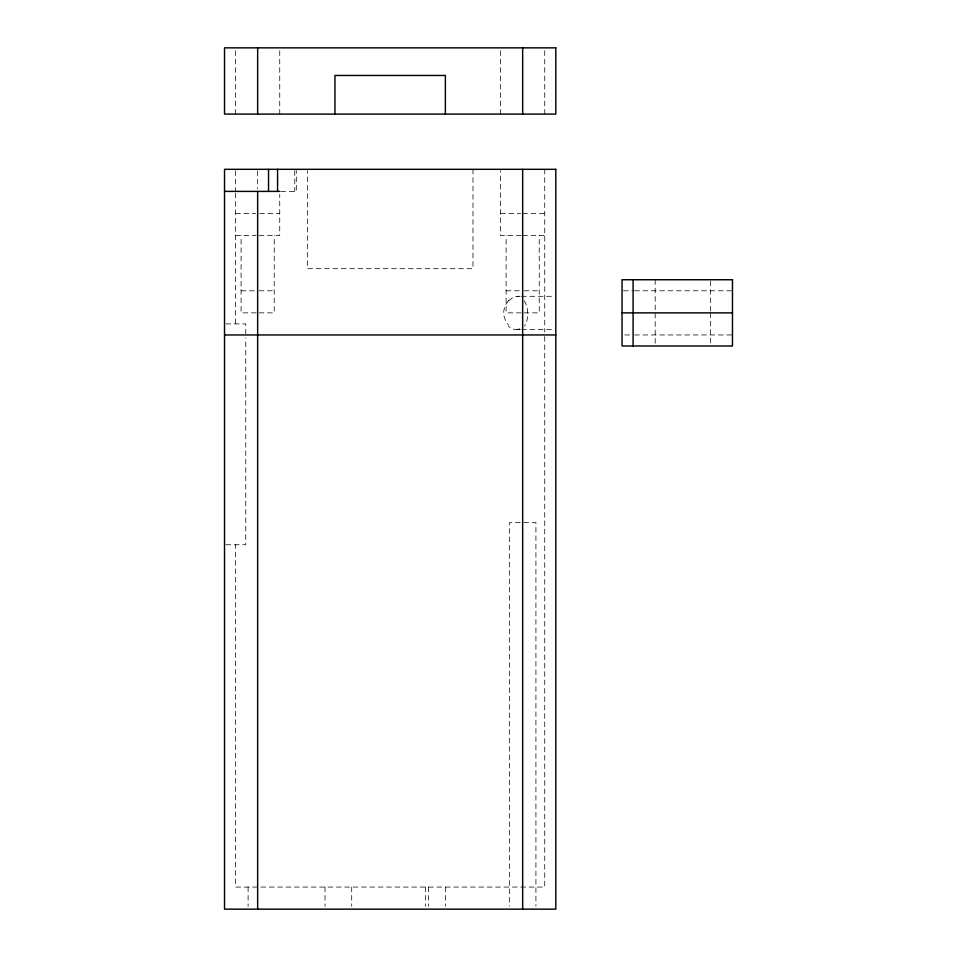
<?xml version="1.0" encoding="UTF-8"?>
<svg xmlns="http://www.w3.org/2000/svg" width="957" height="957" viewBox="0 0 957 957"><rect width="100%" height="100%" fill="white"/><g stroke="black" fill="none" stroke-linecap="round" stroke-linejoin="round"><path stroke-width="0.72" stroke-dasharray="4.79 3.59" d="M508.622 300.474L505.535 304.972L503.932 310.056A12.297 8.374 -90 0 0 503.896 315.69L505.535 320.762L508.622 325.26M519.938 328.849L518.024 329.364M280.844 191.4L296.299 191.4L296.299 170.537M235.566 213.483L255.675 213.483M259.634 213.483L279.743 213.483M500.583 213.483L520.68 213.483M522.666 213.483L544.748 213.483M235.566 235.566L256.165 235.566M259.144 235.566L279.743 235.566L279.743 194.343M521.182 235.566L500.583 235.566L500.583 170.789M522.666 235.566L544.748 235.566M241.092 290.784L256.165 290.784M259.144 290.784L274.216 290.784M506.109 290.784L521.182 290.784M524.161 290.784L539.234 290.784M623.426 290.784L633.091 290.784M634.575 290.784L732.476 290.784M520.01 296.299L517.031 296.299L519.938 296.885M521.505 296.299L554.306 296.299M256.165 312.867L241.092 312.867L241.092 235.566M259.144 312.867L274.216 312.867L274.216 235.566M521.182 312.867L506.109 312.867L506.109 235.566M524.161 312.867L539.234 312.867L539.234 235.566M225.948 323.909L245.77 323.909L245.77 333.574M517.031 329.423L520.01 329.423M521.505 329.423L554.306 329.423M624.813 334.95L633.091 334.95M634.575 334.95L732.476 334.95M520.261 522.666L509.423 522.666L509.423 906.171M523.862 522.666L535.92 522.666L535.92 906.171M225.948 544.748L245.77 544.748L245.77 337.929M710.393 281.119L710.393 311.48M710.393 312.867L710.393 344.616M655.174 279.743L655.174 345.991M544.748 50.793L544.748 114.098M544.748 169.317L544.748 331.971M544.748 336.445L544.748 887.067L235.566 887.067L235.566 544.748M500.583 50.793L500.583 114.098M472.973 169.317L472.973 268.702L307.341 268.702L307.341 170.777M445.364 887.067L445.364 906.207M428.628 887.067L428.628 906.207M425.65 887.067L425.65 906.387M351.697 887.067L351.697 906.207M325.033 887.067L325.033 906.387M294.744 170.693L294.744 191.4M279.743 50.793L279.743 114.098M257.648 170.813L257.648 188.708M248.102 887.067L248.102 906.387M235.566 50.793L235.566 114.098M235.566 170.789L235.566 191.615M235.566 193.099L235.566 323.909M518 329.268A24.415 14.451 83.6 0 1 508.37 326.181M524.041 300.618A15.731 8.362 86.7 0 1 524.412 326.062M508.741 300.893A24.439 13.793 -78.8 0 1 517.007 296.455"/><path stroke-width="1.44" d="M224.524 191.4L279.719 191.4M622.05 312.867L732.476 312.867M224.524 334.95L555.802 334.95M633.091 279.743L633.091 345.991M522.666 47.85L522.666 114.098M522.666 169.317L522.666 909.15M445.376 114.098L445.376 75.459L334.95 75.459L334.95 114.098M277.566 169.317L277.566 191.4M268.534 169.317L268.534 191.4M257.648 47.85L257.648 114.098M257.648 191.4L257.648 909.15M555.802 47.85L224.524 47.85L224.524 114.098L555.802 114.098L555.802 47.85M555.802 169.317L224.524 169.317L224.524 909.15L555.802 909.15L555.802 169.317M732.476 279.743L622.05 279.743L622.05 345.991L732.476 345.991L732.476 279.743"/></g></svg>
